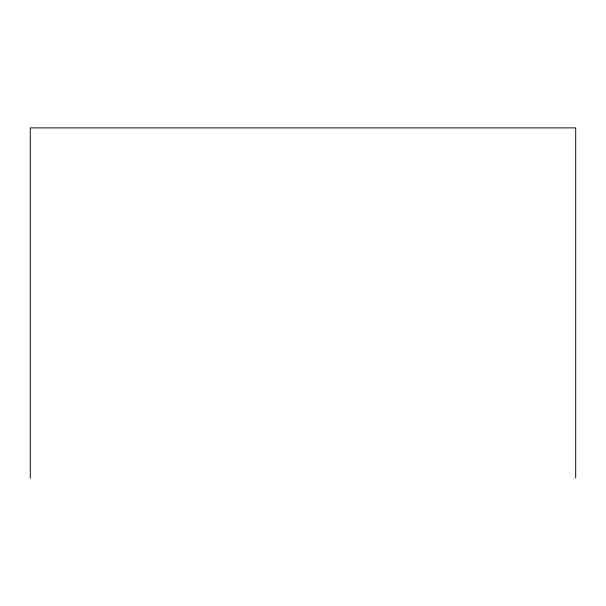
<?xml version="1.0" encoding="UTF-8"?>
<svg xmlns="http://www.w3.org/2000/svg" width="606" height="606" viewBox="0 0 606 606"><rect width="100%" height="100%" fill="white"/><g stroke="black" fill="none" stroke-linecap="round" stroke-linejoin="round"><path stroke-width="0.91" d="M575.7 478.119L575.7 127.881L30.3 127.881L30.3 478.119"/></g></svg>
